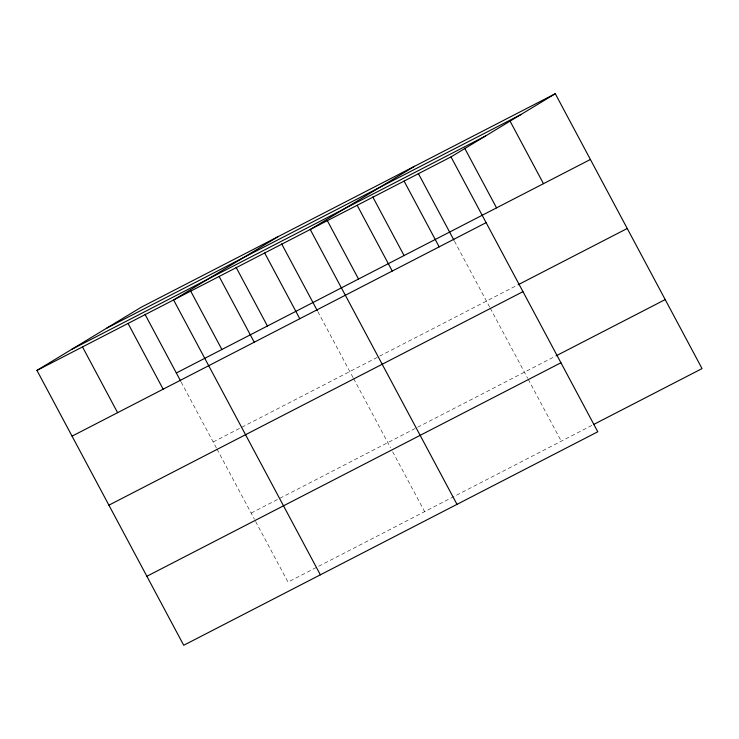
<?xml version="1.0" encoding="UTF-8"?>
<svg xmlns="http://www.w3.org/2000/svg" width="739" height="739" viewBox="0 0 739 739"><rect width="100%" height="100%" fill="white"/><g stroke="black" fill="none" stroke-linecap="round" stroke-linejoin="round"><path stroke-width="0.55" stroke-dasharray="3.69 2.77" d="M213.183 441.996L517.06 285.3M251.149 513.097L555.026 356.392M591.874 425.405L287.988 582.101L254.937 520.201M454.485 241.2L489.717 307.175M490.253 308.191L527.674 378.266M528.219 379.283L561.27 441.183M317.853 311.664L353.076 377.629M353.621 378.645L390.497 447.705M392.658 451.769L424.629 511.647M181.212 382.118L216.435 448.083M216.98 449.1L254.401 519.184"/><path stroke-width="1.11" d="M555.285 93.724L451.012 156.899L597.777 431.77L183.715 645.276L36.95 370.405L141.223 307.23L555.285 93.724L702.05 368.595L593.916 424.352M277.864 236.776L173.591 299.951L320.356 574.822M414.505 166.312L310.232 229.496L456.998 504.358M106.813 328.079L520.875 114.573M71.36 349.556L485.421 136.05M36.95 370.405L451.012 156.899M176.335 372.983L590.396 159.476M72.062 436.158L486.114 222.651M518.085 284.774L627.235 228.48M108.91 505.171L522.963 291.665M556.051 355.865L665.202 299.581M146.867 576.272L560.929 362.757M509.975 120.956L543.47 183.669M464.674 148.188L496.543 207.871M418.283 173.397L453.949 240.184M404.085 181.101L439.188 246.854M372.742 196.879L404.067 255.555M357.159 205.294L392.261 271.047M327.192 220.37L358.517 279.037M281.642 243.852L317.308 310.648M264.682 252.978L299.794 318.731M236.101 267.342L267.426 326.01M219.132 276.46L254.244 342.212M190.551 290.824L221.885 349.501M145.01 314.315L180.667 381.102M128.041 323.433L163.153 389.185M82.5 346.924L117.603 412.676"/></g></svg>
